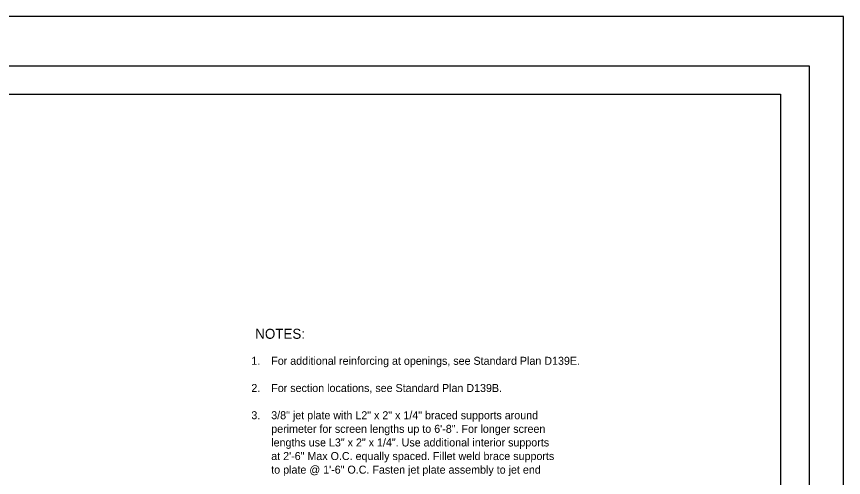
# Model space of a CAD drawing. Extents: x -893 to 867, y -474 to 712.
# Drawn here: x 143 to 867, y 309 to 712 of the extents above; entities that cross this region are included whole.
import ezdxf

# ---------------------------------------------------------------- set-up
doc = ezdxf.new("R2010")
doc.units = 0
for name, color, linetype in [('border_PLOTTING-ELEMENTS', 7, 'Continuous'), ('border_rw_22x34_Cut_Lines', 7, 'Continuous'), ('border_SHEET', 7, 'Continuous'), ('df_DETAIL-anno', 7, 'Continuous')]:
    doc.layers.add(name, color=color, linetype=linetype)

msp = doc.modelspace()

# ---------------------------------------------------------------- linework, layer by layer
at = {"layer": 'border_PLOTTING-ELEMENTS'}
for points in [[(-893.45, -474.04), (866.55, -474.04), (866.55, 711.96), (-893.45, 711.96)], [(-863.45, 668.96), (836.55, 668.96), (836.55, -431.04), (-863.45, -431.04)]]:
    msp.add_lwpolyline(points, close=True, dxfattribs=at)
at = {"layer": 'border_rw_22x34_Cut_Lines'}
msp.add_lwpolyline([(-863.45, 668.96), (836.55, 668.96), (836.55, -431.04), (-863.45, -431.04)], close=True, dxfattribs=at)
at = {"layer": 'border_SHEET'}
for p, q in [((-813.45, 643.96), (811.55, 643.96)), ((811.55, 643.96), (811.55, -406.04))]:
    msp.add_line(p, q, dxfattribs=at)

# ---------------------------------------------------------------- texts
at = {"layer": 'df_DETAIL-anno'}
for s, height, p in [('NOTES:', 8.75, (352.04, 430.12)), ('1. ', 7, (348.64, 407.38)), ('For additional reinforcing at openings, see Standard Plan D139E.', 7, (366.04, 407.38)), ('2.', 7, (348.64, 383.58)), ('For section locations, see Standard Plan D139B.', 7, (366.04, 383.58)), ('3.', 7, (348.64, 359.78)), ('3/8" jet plate with L2" x 2" x 1/4" braced supports around', 7, (366.04, 359.78)), ('perimeter for screen lengths up to 6\'-8". For longer screen', 7, (366.04, 347.88)), ('lengths use L3" x 2" x 1/4". Use additional interior supports', 7, (366.04, 335.98)), ('at 2\'-6" Max O.C. equally spaced. Fillet weld brace supports', 7, (366.04, 324.08)), ('to plate @ 1\'-6" O.C. Fasten jet plate assembly to jet end', 7, (366.04, 312.18))]:
    msp.add_text(s, height=height, dxfattribs=at).set_placement(p)

doc.saveas('drawing.dxf')
